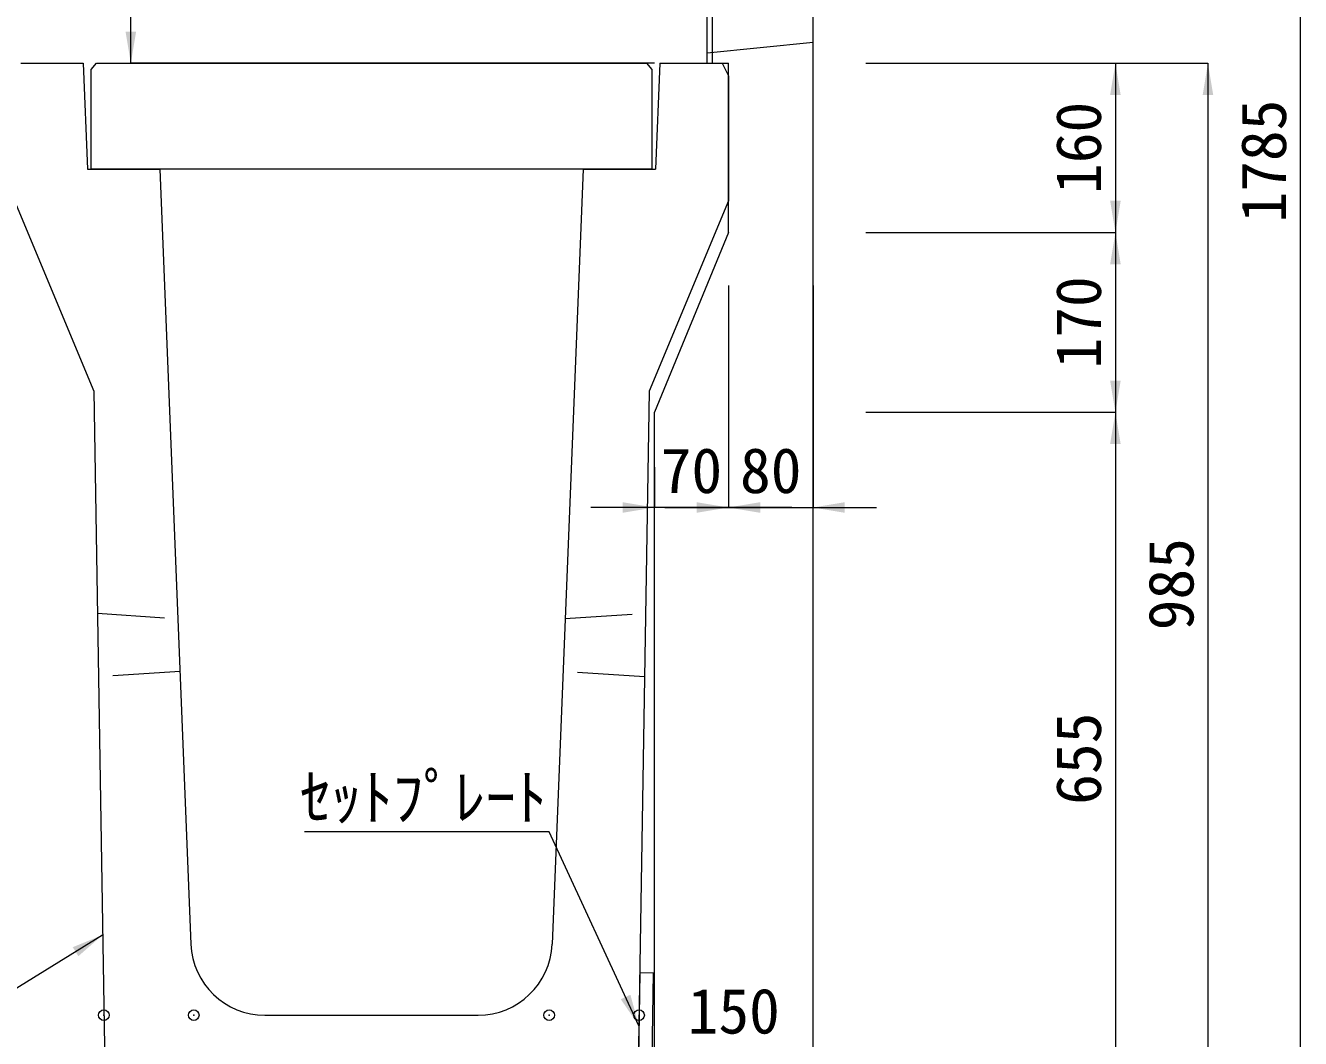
# Model space of a CAD drawing. Units: millimetres at full size. Extents: x 172874 to 217143, y 854931 to 903297.
# Drawn here: x 186680 to 187886, y 863594 to 864552 of the extents above; entities that cross this region are included whole.
import ezdxf
from ezdxf.enums import TextEntityAlignment as Align

# ---------------------------------------------------------------- set-up
doc = ezdxf.new("R2010")
doc.units = ezdxf.units.MM
doc.header["$LTSCALE"] = 20
doc.header["$PDMODE"] = 32
doc.header["$PDSIZE"] = 10
doc.linetypes.add('DASHED', pattern=[7.5, 6, -1.5])
doc.linetypes.add('USER2', pattern=[4.7625, 3.175, -1.5875])
for name, color, linetype, lineweight in [('セットプレート', 3, 'Continuous', 13), ('パネックスKDS', 2, 'Continuous', 13), ('寸法線', 7, 'Continuous', 13), ('引出線', 4, 'Continuous', 13), ('本体', 2, 'Continuous', 13), ('補助線', 8, 'Continuous', 13)]:
    doc.layers.add(name, color=color, linetype=linetype, lineweight=lineweight)
doc.styles.add('ＭＳ ゴシック', font='')
doc.styles.get('ＭＳ ゴシック').set_extended_font_data('MS Gothic')

# ---------------------------------------------------------------- blocks, each defined once
blk = doc.blocks.new('filled_arrow')
at = {"color": 0, "linetype": 'Continuous', "lineweight": -2}
blk.add_solid([(7.5, 1.25), (0, 0), (7.5, -1.25)], dxfattribs=at)

msp = doc.modelspace()

# ---------------------------------------------------------------- linework, layer by layer
at = {"layer": 'セットプレート'}
msp.add_lwpolyline([(187259.24, 863556.42), (187272.23, 863556.21), (187273.84, 863656.2), (187260.85, 863656.4)], close=True, dxfattribs=at)
at = {"layer": 'パネックスKDS'}
for p, q in [((187324.7, 864516.42), (187324.7, 865311.42)), ((187424.7, 863531.42), (187424.7, 865316.42)), ((187324.7, 864516.42), (187344.7, 864516.42)), ((187344.7, 864356.42), (187344.7, 864516.42)), ((187344.7, 864356.42), (187274.7, 864186.42)), ((187274.7, 863536.42), (187274.7, 864186.42))]:
    msp.add_line(p, q, dxfattribs=at)
at = {"layer": 'パネックスKDS', "lineweight": 5}
msp.add_line((187329.7, 864516.42), (187329.7, 865316.42), dxfattribs=at)
at = {"layer": 'パネックスKDS', "linetype": 'DASHED', "lineweight": 9}
msp.add_line((187324.7, 864526.42), (187424.7, 864536.42), dxfattribs=at)
at = {"layer": '寸法線'}
for p, q in [((186779.7, 864516.42), (186779.7, 865316.42)), ((187885.54, 863531.42), (187885.54, 865316.42)), ((187274.7, 864516.42), (186779.7, 864516.42)), ((187474.7, 864516.42), (187798.04, 864516.42)), ((187474.7, 864516.42), (187710.54, 864516.42)), ((187710.54, 864516.42), (187710.54, 864356.42)), ((187798.04, 864516.42), (187798.04, 863531.42)), ((187474.7, 864356.42), (187710.54, 864356.42)), ((187474.7, 864356.42), (187710.54, 864356.42)), ((187710.54, 864356.42), (187710.54, 864186.42)), ((187344.7, 864306.42), (187344.7, 864096.42)), ((187424.7, 864306.42), (187424.7, 864096.42)), ((187474.7, 864186.42), (187710.54, 864186.42)), ((187474.7, 864186.42), (187710.54, 864186.42)), ((187710.54, 864186.42), (187710.54, 863531.42)), ((187344.7, 864136.42), (187344.7, 864096.42)), ((187274.7, 864134.69), (187274.7, 864096.42)), ((187404.7, 864096.42), (187214.7, 864096.42)), ((187284.7, 864096.42), (187484.7, 864096.42))]:
    msp.add_line(p, q, dxfattribs=at)
at = {"layer": '引出線'}
for points in [[(187260.04, 863606.41), (187175.2, 863789.87), (186943.84, 863789.87)], [(186752.98, 863692.24), (186632.77, 863617.95), (186351.25, 863617.95)]]:
    msp.add_lwpolyline(points, dxfattribs=at)
at = {"layer": '本体'}
for p, q in [((186675.7, 864516.42), (186734.7, 864516.42)), ((186734.7, 864516.42), (186738.7, 864416.42)), ((187279.7, 864516.42), (187275.7, 864416.42)), ((187279.7, 864516.42), (187338.7, 864516.42)), ((187338.7, 864516.42), (187344.7, 864504.42)), ((187344.7, 864504.42), (187344.7, 864386.42)), ((186738.7, 864416.42), (186807.2, 864416.42)), ((186807.2, 864416.42), (186836.51, 863683.62)), ((187207.2, 864416.42), (187177.89, 863683.62)), ((187207.2, 864416.42), (187275.7, 864416.42)), ((186669.7, 864386.42), (186744.7, 864206.42)), ((187344.7, 864386.42), (187269.7, 864206.42)), ((186744.7, 864206.42), (186755.17, 863556.42)), ((187269.7, 864206.42), (187259.24, 863556.42)), ((186906.46, 863616.42), (187107.95, 863616.42))]:
    msp.add_line(p, q, dxfattribs=at)
at = {"layer": '本体', "linetype": 'USER2'}
for p, q in [((186748.08, 863996.42), (186824.2, 863991.42)), ((187190.2, 863991.42), (187266.32, 863996.42)), ((186826.2, 863941.42), (186749.05, 863936.42)), ((187265.35, 863936.42), (187188.2, 863941.42))]:
    msp.add_line(p, q, dxfattribs=at)
at = {"layer": '本体', "lineweight": 20}
msp.add_lwpolyline([(186742.2, 864510.42), (186747.2, 864516.42), (187267.2, 864516.42), (187272.2, 864510.42), (187272.2, 864416.42), (186742.2, 864416.42)], close=True, dxfattribs=at)
at = {"layer": '本体'}
for centre, start, end in [((186906.46, 863686.42), 182.29061, 270), ((187107.95, 863686.42), 270, 357.70939)]:
    msp.add_arc(centre, 70, start, end, dxfattribs=at)
at = {"layer": '補助線'}
for p in [(186754.2, 863616.42), (186839.2, 863616.42), (187175.2, 863616.42), (187260.2, 863616.42)]:
    msp.add_point(p, dxfattribs=at)

# ---------------------------------------------------------------- block references
at = {"layer": '寸法線', "xscale": 4, "yscale": 4}
for p, rotation in [((186779.7, 864516.42), 90), ((187710.54, 864516.42), 270), ((187798.04, 864516.42), 270), ((187710.54, 864356.42), 90), ((187710.54, 864356.42), 270), ((187710.54, 864186.42), 90), ((187710.54, 864186.42), 270), ((187274.7, 864096.42), 180), ((187344.7, 864096.42), 180)]:
    msp.add_blockref('filled_arrow', p, dxfattribs=dict(at, rotation=rotation))
for p in [(187344.7, 864096.42), (187424.7, 864096.42)]:
    msp.add_blockref('filled_arrow', p, dxfattribs=at)
at = {"layer": '引出線', "xscale": 4, "yscale": 4}
for p, rotation in [((186752.98, 863692.24), 211.7), ((187260.04, 863606.41), 114.8)]:
    msp.add_blockref('filled_arrow', p, dxfattribs=dict(at, rotation=rotation))

# ---------------------------------------------------------------- texts
at = {"layer": '寸法線', "style": 'ＭＳ ゴシック'}
for s, p in [('160', (187675.54, 864436.42)), ('1785', (187850.54, 864423.92)), ('170', (187675.54, 864271.42)), ('985', (187763.04, 864023.92)), ('655', (187675.54, 863858.92))]:
    msp.add_text(s, height=42.72, rotation=90, dxfattribs=at).set_placement(p, align=Align.MIDDLE_CENTER)
for s, p in [('70', (187309.7, 864131.42)), ('80', (187384.7, 864131.42)), ('150', (187349.7, 863620.42))]:
    msp.add_text(s, height=42.72, dxfattribs=at).set_placement(p, align=Align.MIDDLE_CENTER)
at = {"layer": '引出線', "style": 'ＭＳ ゴシック'}
msp.add_text('ｾｯﾄﾌﾟﾚｰﾄ', height=42.72, dxfattribs=at).set_placement((187172.95, 863843.87), align=Align.TOP_RIGHT)

doc.saveas('drawing.dxf')
